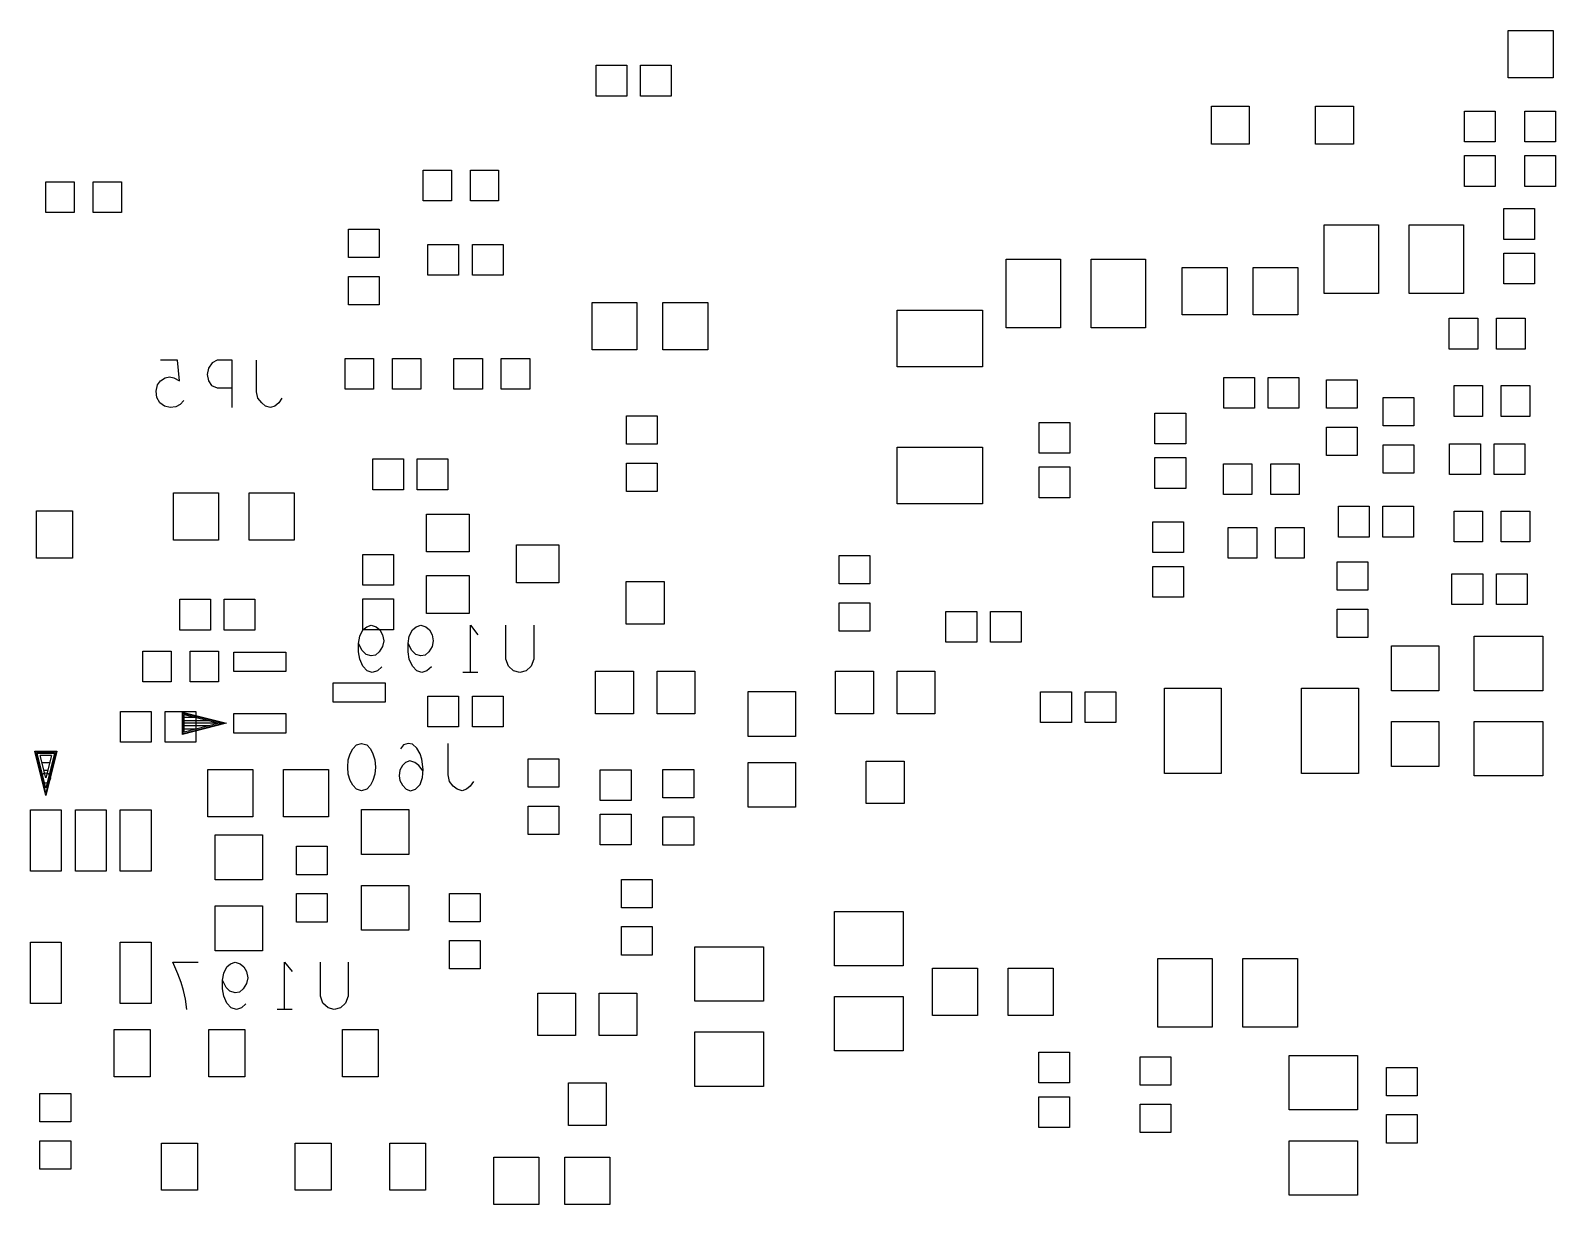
# Model space of a CAD drawing. Header units: millimetres. Extents: x -190 to 348, y -330 to 190.
# Drawn here: x 13.45 to 45.7, y -122.46 to -97.63 of the extents above; entities that cross this region are included whole.
import ezdxf

# ---------------------------------------------------------------- set-up
doc = ezdxf.new("R2010")
doc.units = ezdxf.units.MM
doc.layers.add('4_SIKCREN_BOTTOM_', color=7, linetype='Continuous')
doc.layers.add('5_SOLDER_PASTE_BOTTOM_', color=7, linetype='Continuous')

msp = doc.modelspace()

# ---------------------------------------------------------------- linework, layer by layer
at = {"layer": '4_SIKCREN_BOTTOM_', "color": 7}
for p, q in [((16.561, -104.607), (16.2, -104.607)), ((16.601, -105.042), (16.561, -104.607)), ((17.211, -104.775), (17.183, -104.907)), ((17.29, -104.658), (17.211, -104.775)), ((17.396, -104.607), (17.29, -104.658)), ((17.716, -104.607), (17.396, -104.607)), ((17.716, -105.608), (17.716, -104.607)), ((18.232, -105.275), (18.232, -104.607)), ((16.109, -105.258), (16.134, -105.126)), ((16.134, -105.126), (16.2, -105.042)), ((16.2, -105.042), (16.294, -104.976)), ((16.294, -104.976), (16.388, -104.958)), ((16.388, -104.958), (16.482, -104.976)), ((16.482, -104.976), (16.601, -105.042)), ((17.183, -104.907), (17.211, -105.042)), ((17.211, -105.042), (17.277, -105.141)), ((16.121, -105.392), (16.109, -105.258)), ((16.187, -105.509), (16.121, -105.392)), ((17.277, -105.141), (17.396, -105.192)), ((17.396, -105.192), (17.716, -105.192)), ((18.26, -105.41), (18.232, -105.275)), ((18.339, -105.509), (18.26, -105.41)), ((18.766, -105.41), (18.699, -105.509)), ((16.281, -105.575), (16.187, -105.509)), ((16.401, -105.608), (16.281, -105.575)), ((16.52, -105.593), (16.401, -105.608)), ((16.614, -105.542), (16.52, -105.593)), ((16.695, -105.458), (16.614, -105.542)), ((18.42, -105.575), (18.339, -105.509)), ((18.527, -105.608), (18.42, -105.575)), ((18.618, -105.575), (18.527, -105.608)), ((18.699, -105.509), (18.618, -105.575)), ((20.477, -110.307), (20.559, -110.241)), ((20.559, -110.241), (20.653, -110.208)), ((20.653, -110.208), (20.759, -110.241)), ((20.759, -110.241), (20.838, -110.307)), ((21.526, -110.307), (21.608, -110.241)), ((21.608, -110.241), (21.702, -110.208)), ((21.702, -110.208), (21.808, -110.241)), ((21.808, -110.241), (21.887, -110.307)), ((22.751, -110.208), (22.908, -110.409)), ((22.751, -111.209), (22.751, -110.208)), ((23.505, -110.924), (23.505, -110.208)), ((24.092, -110.208), (24.092, -110.924)), ((20.386, -110.592), (20.411, -110.442)), ((20.465, -110.741), (20.386, -110.592)), ((20.386, -110.774), (20.386, -110.592)), ((20.411, -110.442), (20.477, -110.307)), ((20.838, -110.307), (20.892, -110.409)), ((20.892, -110.409), (20.919, -110.541)), ((20.919, -110.541), (20.892, -110.658)), ((21.435, -110.592), (21.46, -110.442)), ((21.514, -110.741), (21.435, -110.592)), ((21.435, -110.774), (21.435, -110.592)), ((21.46, -110.442), (21.526, -110.307)), ((21.887, -110.307), (21.941, -110.409)), ((21.941, -110.409), (21.968, -110.541)), ((21.968, -110.541), (21.941, -110.658)), ((20.411, -110.924), (20.386, -110.774)), ((20.477, -111.077), (20.411, -110.924)), ((20.546, -110.825), (20.465, -110.741)), ((20.653, -110.858), (20.546, -110.825)), ((20.744, -110.843), (20.653, -110.858)), ((20.825, -110.774), (20.744, -110.843)), ((20.892, -110.658), (20.825, -110.774)), ((21.46, -110.924), (21.435, -110.774)), ((21.526, -111.077), (21.46, -110.924)), ((21.595, -110.825), (21.514, -110.741)), ((21.702, -110.858), (21.595, -110.825)), ((21.793, -110.843), (21.702, -110.858)), ((21.874, -110.774), (21.793, -110.843)), ((21.941, -110.658), (21.874, -110.774)), ((23.559, -111.077), (23.505, -110.924)), ((24.092, -110.924), (24.039, -111.077)), ((20.571, -111.176), (20.477, -111.077)), ((20.678, -111.209), (20.571, -111.176)), ((20.785, -111.176), (20.678, -111.209)), ((20.879, -111.092), (20.785, -111.176)), ((21.62, -111.176), (21.526, -111.077)), ((21.727, -111.209), (21.62, -111.176)), ((21.834, -111.176), (21.727, -111.209)), ((21.928, -111.092), (21.834, -111.176)), ((22.908, -111.209), (22.591, -111.209)), ((23.665, -111.176), (23.559, -111.077)), ((23.8, -111.209), (23.665, -111.176)), ((23.932, -111.176), (23.8, -111.209)), ((24.039, -111.077), (23.932, -111.176)), ((16.662, -112.05), (17.597, -112.283)), ((16.662, -112.517), (16.662, -112.05)), ((16.675, -112.283), (16.675, -112.067)), ((16.675, -112.067), (17.546, -112.283)), ((16.701, -112.283), (16.701, -112.098)), ((16.701, -112.098), (17.44, -112.283)), ((16.942, -112.159), (16.701, -112.159)), ((17.597, -112.283), (16.662, -112.517)), ((16.675, -112.502), (16.675, -112.283)), ((17.546, -112.283), (16.675, -112.502)), ((17.546, -112.283), (16.675, -112.283)), ((17.236, -112.232), (16.701, -112.232)), ((16.701, -112.469), (16.701, -112.283)), ((17.44, -112.283), (16.701, -112.469)), ((17.236, -112.334), (16.701, -112.334)), ((16.942, -112.41), (16.701, -112.41)), ((13.541, -112.873), (14.008, -112.873)), ((13.774, -113.807), (13.541, -112.873)), ((14.008, -112.873), (13.774, -113.807)), ((20.211, -112.926), (20.264, -112.824)), ((20.264, -112.824), (20.345, -112.74)), ((20.345, -112.74), (20.452, -112.707)), ((20.452, -112.707), (20.559, -112.74)), ((20.559, -112.74), (20.637, -112.824)), ((20.637, -112.824), (20.691, -112.926)), ((21.341, -112.74), (21.273, -112.824)), ((21.433, -112.707), (21.341, -112.74)), ((21.526, -112.725), (21.433, -112.707)), ((21.62, -112.809), (21.526, -112.725)), ((21.687, -112.926), (21.62, -112.809)), ((22.283, -113.375), (22.283, -112.707)), ((13.559, -112.885), (13.993, -112.885)), ((13.774, -113.754), (13.559, -112.885)), ((13.774, -113.65), (13.589, -112.911)), ((13.589, -112.911), (13.96, -112.911)), ((13.774, -113.439), (13.655, -112.961)), ((13.894, -112.961), (13.655, -112.961)), ((13.856, -113.119), (13.696, -113.119)), ((13.993, -112.885), (13.774, -113.754)), ((13.96, -112.911), (13.774, -113.65)), ((13.894, -112.961), (13.774, -113.439)), ((20.157, -113.208), (20.17, -113.058)), ((20.17, -113.058), (20.211, -112.926)), ((20.691, -112.926), (20.731, -113.058)), ((20.731, -113.058), (20.744, -113.208)), ((21.313, -113.175), (21.26, -113.276)), ((21.379, -113.109), (21.313, -113.175)), ((21.473, -113.076), (21.379, -113.109)), ((21.58, -113.109), (21.473, -113.076)), ((21.661, -113.175), (21.58, -113.109)), ((21.753, -113.292), (21.661, -113.175)), ((21.727, -113.043), (21.687, -112.926)), ((21.753, -113.259), (21.727, -113.043)), ((13.815, -113.279), (13.734, -113.279)), ((20.17, -113.358), (20.157, -113.208)), ((20.211, -113.492), (20.17, -113.358)), ((20.264, -113.591), (20.211, -113.492)), ((20.691, -113.492), (20.637, -113.591)), ((20.731, -113.358), (20.691, -113.492)), ((20.744, -113.208), (20.731, -113.358)), ((21.26, -113.276), (21.247, -113.393)), ((21.247, -113.393), (21.26, -113.492)), ((21.26, -113.492), (21.313, -113.591)), ((21.687, -113.576), (21.74, -113.426)), ((21.74, -113.426), (21.753, -113.259)), ((22.309, -113.51), (22.283, -113.375)), ((22.39, -113.609), (22.309, -113.51)), ((22.817, -113.51), (22.748, -113.609)), ((20.345, -113.675), (20.264, -113.591)), ((20.452, -113.708), (20.345, -113.675)), ((20.559, -113.675), (20.452, -113.708)), ((20.637, -113.591), (20.559, -113.675)), ((21.313, -113.591), (21.394, -113.675)), ((21.394, -113.675), (21.486, -113.708)), ((21.486, -113.708), (21.593, -113.675)), ((21.593, -113.675), (21.687, -113.576)), ((22.469, -113.675), (22.39, -113.609)), ((22.576, -113.708), (22.469, -113.675)), ((22.669, -113.675), (22.576, -113.708)), ((22.748, -113.609), (22.669, -113.675)), ((16.459, -117.333), (16.993, -117.333)), ((16.566, -117.584), (16.459, -117.333)), ((17.602, -117.434), (17.681, -117.366)), ((17.681, -117.366), (17.775, -117.333)), ((17.775, -117.333), (17.882, -117.366)), ((17.882, -117.366), (17.963, -117.434)), ((18.824, -117.333), (18.984, -117.533)), ((18.824, -118.334), (18.824, -117.333)), ((19.581, -118.052), (19.581, -117.333)), ((20.168, -117.333), (20.168, -118.052)), ((16.634, -117.767), (16.566, -117.584)), ((17.508, -117.716), (17.536, -117.566)), ((17.536, -117.566), (17.602, -117.434)), ((17.963, -117.434), (18.016, -117.533)), ((18.016, -117.533), (18.042, -117.665)), ((18.042, -117.665), (18.016, -117.782)), ((16.685, -117.935), (16.634, -117.767)), ((16.726, -118.118), (16.685, -117.935)), ((17.59, -117.866), (17.508, -117.716)), ((17.508, -117.899), (17.508, -117.716)), ((17.536, -118.052), (17.508, -117.899)), ((17.668, -117.95), (17.59, -117.866)), ((17.775, -117.983), (17.668, -117.95)), ((17.869, -117.968), (17.775, -117.983)), ((17.948, -117.899), (17.869, -117.968)), ((18.016, -117.782), (17.948, -117.899)), ((16.754, -118.334), (16.726, -118.118)), ((17.602, -118.201), (17.536, -118.052)), ((17.696, -118.3), (17.602, -118.201)), ((17.803, -118.334), (17.696, -118.3)), ((17.91, -118.3), (17.803, -118.334)), ((18.001, -118.217), (17.91, -118.3)), ((18.984, -118.334), (18.664, -118.334)), ((19.634, -118.201), (19.581, -118.052)), ((19.741, -118.3), (19.634, -118.201)), ((19.873, -118.334), (19.741, -118.3)), ((20.008, -118.3), (19.873, -118.334)), ((20.114, -118.201), (20.008, -118.3)), ((20.168, -118.052), (20.114, -118.201))]:
    msp.add_line(p, q, dxfattribs=at)
for start, end in [(0, 180), (180, 0)]:
    msp.add_arc((13.774, -113.439), 0.102, start, end, dxfattribs=at)
at = {"layer": '5_SOLDER_PASTE_BOTTOM_', "color": 4}
for p, q in [((44.699, -98.633), (44.699, -97.633)), ((44.699, -97.633), (45.649, -97.633)), ((45.649, -97.633), (45.649, -98.633)), ((25.41, -99.019), (25.41, -98.369)), ((25.41, -98.369), (26.06, -98.369)), ((26.06, -98.369), (26.06, -99.019)), ((26.35, -99.019), (26.35, -98.369)), ((26.35, -98.369), (27, -98.369)), ((27, -98.369), (27, -99.019)), ((45.649, -98.633), (44.699, -98.633)), ((26.06, -99.019), (25.41, -99.019)), ((27, -99.019), (26.35, -99.019)), ((38.424, -100.034), (38.424, -99.234)), ((38.424, -99.234), (39.224, -99.234)), ((39.224, -99.234), (39.224, -100.034)), ((40.626, -100.034), (40.626, -99.234)), ((40.626, -99.234), (41.426, -99.234)), ((41.426, -99.234), (41.426, -100.034)), ((43.774, -99.99), (43.774, -99.34)), ((43.774, -99.34), (44.424, -99.34)), ((44.424, -99.34), (44.424, -99.99)), ((45.05, -99.99), (45.05, -99.34)), ((45.05, -99.34), (45.7, -99.34)), ((45.7, -99.34), (45.7, -99.99)), ((39.224, -100.034), (38.424, -100.034)), ((41.426, -100.034), (40.626, -100.034)), ((44.424, -99.99), (43.774, -99.99)), ((43.774, -100.929), (43.774, -100.279)), ((43.774, -100.279), (44.424, -100.279)), ((44.424, -100.279), (44.424, -100.929)), ((45.7, -99.99), (45.05, -99.99)), ((45.05, -100.929), (45.05, -100.279)), ((45.05, -100.279), (45.7, -100.279)), ((45.7, -100.279), (45.7, -100.929)), ((21.75, -101.234), (21.75, -100.584)), ((21.75, -100.584), (22.35, -100.584)), ((22.35, -100.584), (22.35, -101.234)), ((22.751, -101.234), (22.751, -100.584)), ((22.751, -100.584), (23.35, -100.584)), ((23.35, -100.584), (23.35, -101.234)), ((13.774, -101.483), (13.774, -100.833)), ((13.774, -100.833), (14.374, -100.833)), ((14.374, -100.833), (14.374, -101.483)), ((14.775, -101.483), (14.775, -100.833)), ((14.775, -100.833), (15.375, -100.833)), ((15.375, -100.833), (15.375, -101.483)), ((44.424, -100.929), (43.774, -100.929)), ((45.7, -100.929), (45.05, -100.929)), ((22.35, -101.234), (21.75, -101.234)), ((23.35, -101.234), (22.751, -101.234)), ((14.374, -101.483), (13.774, -101.483)), ((15.375, -101.483), (14.775, -101.483)), ((44.605, -102.049), (44.605, -101.399)), ((44.605, -101.399), (45.255, -101.399)), ((45.255, -101.399), (45.255, -102.049)), ((20.175, -102.433), (20.175, -101.833)), ((20.175, -101.833), (20.825, -101.833)), ((20.825, -101.833), (20.825, -102.433)), ((40.804, -103.194), (40.804, -101.744)), ((40.804, -101.744), (41.954, -101.744)), ((41.954, -101.744), (41.954, -103.194)), ((42.605, -103.194), (42.605, -101.744)), ((42.605, -101.744), (43.755, -101.744)), ((43.755, -101.744), (43.755, -103.194)), ((21.854, -102.809), (21.854, -102.159)), ((21.854, -102.159), (22.504, -102.159)), ((22.504, -102.159), (22.504, -102.809)), ((22.794, -102.809), (22.794, -102.159)), ((22.794, -102.159), (23.444, -102.159)), ((23.444, -102.159), (23.444, -102.809)), ((45.255, -102.049), (44.605, -102.049)), ((20.825, -102.433), (20.175, -102.433)), ((34.081, -103.92), (34.081, -102.47)), ((34.081, -102.47), (35.231, -102.47)), ((35.231, -102.47), (35.231, -103.92)), ((35.879, -103.92), (35.879, -102.47)), ((35.879, -102.47), (37.029, -102.47)), ((37.029, -102.47), (37.029, -103.92)), ((44.605, -102.989), (44.605, -102.339)), ((44.605, -102.339), (45.255, -102.339)), ((45.255, -102.339), (45.255, -102.989)), ((20.175, -103.434), (20.175, -102.834)), ((20.175, -102.834), (20.825, -102.834)), ((20.825, -102.834), (20.825, -103.434)), ((22.504, -102.809), (21.854, -102.809)), ((23.444, -102.809), (22.794, -102.809)), ((37.805, -103.644), (37.805, -102.644)), ((37.805, -102.644), (38.755, -102.644)), ((38.755, -102.644), (38.755, -103.644)), ((39.304, -103.644), (39.304, -102.644)), ((39.304, -102.644), (40.254, -102.644)), ((40.254, -102.644), (40.254, -103.644)), ((41.954, -103.194), (40.804, -103.194)), ((43.755, -103.194), (42.605, -103.194)), ((45.255, -102.989), (44.605, -102.989)), ((20.825, -103.434), (20.175, -103.434)), ((25.324, -104.383), (25.324, -103.383)), ((25.324, -103.383), (26.274, -103.383)), ((26.274, -103.383), (26.274, -104.383)), ((26.825, -104.383), (26.825, -103.383)), ((26.825, -103.383), (27.775, -103.383)), ((27.775, -103.383), (27.775, -104.383)), ((31.78, -104.745), (31.78, -103.545)), ((31.78, -103.545), (33.58, -103.545)), ((33.58, -103.545), (33.58, -104.745)), ((38.755, -103.644), (37.805, -103.644)), ((40.254, -103.644), (39.304, -103.644)), ((43.454, -104.368), (43.454, -103.718)), ((43.454, -103.718), (44.054, -103.718)), ((44.054, -103.718), (44.054, -104.368)), ((44.455, -104.368), (44.455, -103.718)), ((44.455, -103.718), (45.055, -103.718)), ((45.055, -103.718), (45.055, -104.368)), ((35.231, -103.92), (34.081, -103.92)), ((37.029, -103.92), (35.879, -103.92)), ((26.274, -104.383), (25.324, -104.383)), ((27.775, -104.383), (26.825, -104.383)), ((44.054, -104.368), (43.454, -104.368)), ((45.055, -104.368), (44.455, -104.368)), ((20.104, -105.219), (20.104, -104.569)), ((20.104, -104.569), (20.704, -104.569)), ((20.704, -104.569), (20.704, -105.219)), ((21.105, -105.219), (21.105, -104.569)), ((21.105, -104.569), (21.705, -104.569)), ((21.705, -104.569), (21.705, -105.219)), ((22.405, -105.219), (22.405, -104.569)), ((22.405, -104.569), (23.005, -104.569)), ((23.005, -104.569), (23.005, -105.219)), ((23.406, -105.219), (23.406, -104.569)), ((23.406, -104.569), (24.006, -104.569)), ((24.006, -104.569), (24.006, -105.219)), ((33.58, -104.745), (31.78, -104.745)), ((38.684, -105.618), (38.684, -104.968)), ((38.684, -104.968), (39.334, -104.968)), ((39.334, -104.968), (39.334, -105.618)), ((39.624, -105.618), (39.624, -104.968)), ((39.624, -104.968), (40.274, -104.968)), ((40.274, -104.968), (40.274, -105.618)), ((40.856, -105.619), (40.856, -105.019)), ((40.856, -105.019), (41.506, -105.019)), ((41.506, -105.019), (41.506, -105.619)), ((20.704, -105.219), (20.104, -105.219)), ((21.705, -105.219), (21.105, -105.219)), ((23.005, -105.219), (22.405, -105.219)), ((24.006, -105.219), (23.406, -105.219)), ((42.055, -105.994), (42.055, -105.394)), ((42.055, -105.394), (42.705, -105.394)), ((42.705, -105.394), (42.705, -105.994)), ((43.556, -105.793), (43.556, -105.143)), ((43.556, -105.143), (44.156, -105.143)), ((44.156, -105.143), (44.156, -105.793)), ((44.554, -105.793), (44.554, -105.143)), ((44.554, -105.143), (45.154, -105.143)), ((45.154, -105.143), (45.154, -105.793)), ((37.229, -106.375), (37.229, -105.725)), ((37.229, -105.725), (37.879, -105.725)), ((37.879, -105.725), (37.879, -106.375)), ((39.334, -105.618), (38.684, -105.618)), ((40.274, -105.618), (39.624, -105.618)), ((41.506, -105.619), (40.856, -105.619)), ((26.05, -106.383), (26.05, -105.783)), ((26.05, -105.783), (26.7, -105.783)), ((26.7, -105.783), (26.7, -106.383)), ((34.78, -106.573), (34.78, -105.923)), ((34.78, -105.923), (35.43, -105.923)), ((35.43, -105.923), (35.43, -106.573)), ((40.856, -106.619), (40.856, -106.019)), ((40.856, -106.019), (41.506, -106.019)), ((41.506, -106.019), (41.506, -106.619)), ((42.705, -105.994), (42.055, -105.994)), ((44.156, -105.793), (43.556, -105.793)), ((45.154, -105.793), (44.554, -105.793)), ((26.7, -106.383), (26.05, -106.383)), ((37.879, -106.375), (37.229, -106.375)), ((42.055, -106.995), (42.055, -106.395)), ((42.055, -106.395), (42.705, -106.395)), ((42.705, -106.395), (42.705, -106.995)), ((43.46, -107.02), (43.46, -106.37)), ((43.46, -106.37), (44.11, -106.37)), ((44.11, -106.37), (44.11, -107.02)), ((44.399, -107.02), (44.399, -106.37)), ((44.399, -106.37), (45.049, -106.37)), ((45.049, -106.37), (45.049, -107.02)), ((20.686, -107.343), (20.686, -106.693)), ((20.686, -106.693), (21.336, -106.693)), ((21.336, -106.693), (21.336, -107.343)), ((21.626, -107.343), (21.626, -106.693)), ((21.626, -106.693), (22.276, -106.693)), ((22.276, -106.693), (22.276, -107.343)), ((31.78, -107.643), (31.78, -106.443)), ((31.78, -106.443), (33.58, -106.443)), ((33.58, -106.443), (33.58, -107.643)), ((35.43, -106.573), (34.78, -106.573)), ((37.229, -107.315), (37.229, -106.665)), ((37.229, -106.665), (37.879, -106.665)), ((37.879, -106.665), (37.879, -107.315)), ((41.506, -106.619), (40.856, -106.619)), ((26.05, -107.384), (26.05, -106.784)), ((26.05, -106.784), (26.7, -106.784)), ((26.7, -106.784), (26.7, -107.384)), ((34.78, -107.513), (34.78, -106.863)), ((34.78, -106.863), (35.43, -106.863)), ((35.43, -106.863), (35.43, -107.513)), ((38.679, -107.444), (38.679, -106.794)), ((38.679, -106.794), (39.279, -106.794)), ((39.279, -106.794), (39.279, -107.444)), ((39.68, -107.444), (39.68, -106.794)), ((39.68, -106.794), (40.28, -106.794)), ((40.28, -106.794), (40.28, -107.444)), ((42.705, -106.995), (42.055, -106.995)), ((44.11, -107.02), (43.46, -107.02)), ((45.049, -107.02), (44.399, -107.02)), ((21.336, -107.343), (20.686, -107.343)), ((22.276, -107.343), (21.626, -107.343)), ((26.7, -107.384), (26.05, -107.384)), ((37.879, -107.315), (37.229, -107.315)), ((16.474, -108.409), (16.474, -107.409)), ((16.474, -107.409), (17.424, -107.409)), ((17.424, -107.409), (17.424, -108.409)), ((18.075, -108.409), (18.075, -107.409)), ((18.075, -107.409), (19.025, -107.409)), ((19.025, -107.409), (19.025, -108.409)), ((33.58, -107.643), (31.78, -107.643)), ((35.43, -107.513), (34.78, -107.513)), ((39.279, -107.444), (38.679, -107.444)), ((40.28, -107.444), (39.68, -107.444)), ((41.11, -108.344), (41.11, -107.694)), ((41.11, -107.694), (41.76, -107.694)), ((41.76, -107.694), (41.76, -108.344)), ((42.05, -108.344), (42.05, -107.694)), ((42.05, -107.694), (42.7, -107.694)), ((42.7, -107.694), (42.7, -108.344)), ((13.575, -108.793), (13.575, -107.793)), ((13.575, -107.793), (14.335, -107.793)), ((14.335, -107.793), (14.335, -108.793)), ((21.826, -108.66), (21.826, -107.86)), ((21.826, -107.86), (22.725, -107.86)), ((22.725, -107.86), (22.725, -108.66)), ((37.181, -108.674), (37.181, -108.024)), ((37.181, -108.024), (37.831, -108.024)), ((37.831, -108.024), (37.831, -108.674)), ((43.556, -108.445), (43.556, -107.795)), ((43.556, -107.795), (44.156, -107.795)), ((44.156, -107.795), (44.156, -108.445)), ((44.554, -108.445), (44.554, -107.795)), ((44.554, -107.795), (45.154, -107.795)), ((45.154, -107.795), (45.154, -108.445)), ((38.78, -108.793), (38.78, -108.143)), ((38.78, -108.143), (39.38, -108.143)), ((39.38, -108.143), (39.38, -108.793)), ((39.781, -108.793), (39.781, -108.143)), ((39.781, -108.143), (40.381, -108.143)), ((40.381, -108.143), (40.381, -108.793)), ((41.76, -108.344), (41.11, -108.344)), ((42.7, -108.344), (42.05, -108.344)), ((17.424, -108.409), (16.474, -108.409)), ((19.025, -108.409), (18.075, -108.409)), ((22.725, -108.66), (21.826, -108.66)), ((23.726, -109.31), (23.726, -108.51)), ((23.726, -108.51), (24.625, -108.51)), ((24.625, -108.51), (24.625, -109.31)), ((37.831, -108.674), (37.181, -108.674)), ((44.156, -108.445), (43.556, -108.445)), ((45.154, -108.445), (44.554, -108.445)), ((14.335, -108.793), (13.575, -108.793)), ((20.475, -109.365), (20.475, -108.715)), ((20.475, -108.715), (21.125, -108.715)), ((21.125, -108.715), (21.125, -109.365)), ((30.551, -109.335), (30.551, -108.735)), ((30.551, -108.735), (31.201, -108.735)), ((31.201, -108.735), (31.201, -109.335)), ((37.181, -109.614), (37.181, -108.964)), ((37.181, -108.964), (37.831, -108.964)), ((37.831, -108.964), (37.831, -109.614)), ((39.38, -108.793), (38.78, -108.793)), ((40.381, -108.793), (39.781, -108.793)), ((41.08, -109.469), (41.08, -108.869)), ((41.08, -108.869), (41.73, -108.869)), ((41.73, -108.869), (41.73, -109.469)), ((21.826, -109.958), (21.826, -109.158)), ((21.826, -109.158), (22.725, -109.158)), ((22.725, -109.158), (22.725, -109.958)), ((24.625, -109.31), (23.726, -109.31)), ((26.049, -110.183), (26.049, -109.284)), ((26.049, -109.284), (26.849, -109.284)), ((26.849, -109.284), (26.849, -110.183)), ((43.51, -109.769), (43.51, -109.119)), ((43.51, -109.119), (44.16, -109.119)), ((44.16, -109.119), (44.16, -109.769)), ((44.45, -109.769), (44.45, -109.119)), ((44.45, -109.119), (45.1, -109.119)), ((45.1, -109.119), (45.1, -109.769)), ((21.125, -109.365), (20.475, -109.365)), ((31.201, -109.335), (30.551, -109.335)), ((37.831, -109.614), (37.181, -109.614)), ((41.73, -109.469), (41.08, -109.469)), ((16.604, -110.31), (16.604, -109.66)), ((16.604, -109.66), (17.254, -109.66)), ((17.254, -109.66), (17.254, -110.31)), ((17.544, -110.31), (17.544, -109.66)), ((17.544, -109.66), (18.194, -109.66)), ((18.194, -109.66), (18.194, -110.31)), ((20.475, -110.304), (20.475, -109.654)), ((20.475, -109.654), (21.125, -109.654)), ((21.125, -109.654), (21.125, -110.304)), ((22.725, -109.958), (21.826, -109.958)), ((30.551, -110.333), (30.551, -109.733)), ((30.551, -109.733), (31.201, -109.733)), ((31.201, -109.733), (31.201, -110.333)), ((32.809, -110.569), (32.809, -109.919)), ((32.809, -109.919), (33.459, -109.919)), ((33.459, -109.919), (33.459, -110.569)), ((33.749, -110.569), (33.749, -109.919)), ((33.749, -109.919), (34.399, -109.919)), ((34.399, -109.919), (34.399, -110.569)), ((41.08, -110.47), (41.08, -109.87)), ((41.08, -109.87), (41.73, -109.87)), ((41.73, -109.87), (41.73, -110.47)), ((44.16, -109.769), (43.51, -109.769)), ((45.1, -109.769), (44.45, -109.769)), ((26.849, -110.183), (26.049, -110.183)), ((17.254, -110.31), (16.604, -110.31)), ((18.194, -110.31), (17.544, -110.31)), ((21.125, -110.304), (20.475, -110.304)), ((31.201, -110.333), (30.551, -110.333)), ((33.459, -110.569), (32.809, -110.569)), ((34.399, -110.569), (33.749, -110.569)), ((41.73, -110.47), (41.08, -110.47)), ((43.979, -111.593), (43.979, -110.443)), ((43.979, -110.443), (45.429, -110.443)), ((45.429, -110.443), (45.429, -111.593)), ((15.824, -111.409), (15.824, -110.759)), ((15.824, -110.759), (16.424, -110.759)), ((16.424, -110.759), (16.424, -111.409)), ((16.825, -111.409), (16.825, -110.759)), ((16.825, -110.759), (17.425, -110.759)), ((17.425, -110.759), (17.425, -111.409)), ((17.751, -111.188), (17.751, -110.778)), ((17.751, -110.778), (18.851, -110.778)), ((18.851, -110.778), (18.851, -111.188)), ((42.23, -111.595), (42.23, -110.645)), ((42.23, -110.645), (43.23, -110.645)), ((43.23, -110.645), (43.23, -111.595)), ((18.851, -111.188), (17.751, -111.188)), ((25.399, -112.083), (25.399, -111.183)), ((25.399, -111.183), (26.199, -111.183)), ((26.199, -111.183), (26.199, -112.083)), ((26.699, -112.083), (26.699, -111.183)), ((26.699, -111.183), (27.499, -111.183)), ((27.499, -111.183), (27.499, -112.083)), ((30.476, -112.083), (30.476, -111.183)), ((30.476, -111.183), (31.276, -111.183)), ((31.276, -111.183), (31.276, -112.083)), ((31.774, -112.083), (31.774, -111.183)), ((31.774, -111.183), (32.574, -111.183)), ((32.574, -111.183), (32.574, -112.083)), ((16.424, -111.409), (15.824, -111.409)), ((17.425, -111.409), (16.825, -111.409)), ((19.851, -111.838), (19.851, -111.428)), ((19.851, -111.428), (20.951, -111.428)), ((20.951, -111.428), (20.951, -111.838)), ((37.429, -113.343), (37.429, -111.543)), ((37.429, -111.543), (38.629, -111.543)), ((38.629, -111.543), (38.629, -113.343)), ((40.33, -113.343), (40.33, -111.543)), ((40.33, -111.543), (41.53, -111.543)), ((41.53, -111.543), (41.53, -113.343)), ((20.951, -111.838), (19.851, -111.838)), ((21.854, -112.359), (21.854, -111.709)), ((21.854, -111.709), (22.504, -111.709)), ((22.504, -111.709), (22.504, -112.359)), ((22.794, -112.359), (22.794, -111.709)), ((22.794, -111.709), (23.444, -111.709)), ((23.444, -111.709), (23.444, -112.359)), ((28.626, -112.56), (28.626, -111.61)), ((28.626, -111.61), (29.626, -111.61)), ((29.626, -111.61), (29.626, -112.56)), ((34.811, -112.268), (34.811, -111.618)), ((34.811, -111.618), (35.461, -111.618)), ((35.461, -111.618), (35.461, -112.268)), ((35.751, -112.268), (35.751, -111.618)), ((35.751, -111.618), (36.401, -111.618)), ((36.401, -111.618), (36.401, -112.268)), ((43.23, -111.595), (42.23, -111.595)), ((45.429, -111.593), (43.979, -111.593)), ((15.354, -112.684), (15.354, -112.034)), ((15.354, -112.034), (16.004, -112.034)), ((16.004, -112.034), (16.004, -112.684)), ((16.294, -112.684), (16.294, -112.034)), ((16.294, -112.034), (16.944, -112.034)), ((16.944, -112.034), (16.944, -112.684)), ((17.751, -112.488), (17.751, -112.078)), ((17.751, -112.078), (18.851, -112.078)), ((18.851, -112.078), (18.851, -112.488)), ((26.199, -112.083), (25.399, -112.083)), ((27.499, -112.083), (26.699, -112.083)), ((31.276, -112.083), (30.476, -112.083)), ((32.574, -112.083), (31.774, -112.083)), ((18.851, -112.488), (17.751, -112.488)), ((22.504, -112.359), (21.854, -112.359)), ((23.444, -112.359), (22.794, -112.359)), ((35.461, -112.268), (34.811, -112.268)), ((36.401, -112.268), (35.751, -112.268)), ((42.23, -113.195), (42.23, -112.245)), ((42.23, -112.245), (43.23, -112.245)), ((43.23, -112.245), (43.23, -113.195)), ((43.979, -113.394), (43.979, -112.244)), ((43.979, -112.244), (45.429, -112.244)), ((45.429, -112.244), (45.429, -113.394)), ((16.004, -112.684), (15.354, -112.684)), ((16.944, -112.684), (16.294, -112.684)), ((29.626, -112.56), (28.626, -112.56)), ((23.975, -113.635), (23.975, -113.035)), ((23.975, -113.035), (24.625, -113.035)), ((24.625, -113.035), (24.625, -113.635)), ((28.626, -114.059), (28.626, -113.109)), ((28.626, -113.109), (29.626, -113.109)), ((29.626, -113.109), (29.626, -114.059)), ((31.124, -113.982), (31.124, -113.083)), ((31.124, -113.083), (31.924, -113.083)), ((31.924, -113.083), (31.924, -113.982)), ((43.23, -113.195), (42.23, -113.195)), ((17.201, -114.259), (17.201, -113.259)), ((17.201, -113.259), (18.151, -113.259)), ((18.151, -113.259), (18.151, -114.259)), ((18.801, -114.259), (18.801, -113.259)), ((18.801, -113.259), (19.751, -113.259)), ((19.751, -113.259), (19.751, -114.259)), ((25.499, -113.914), (25.499, -113.264)), ((25.499, -113.264), (26.149, -113.264)), ((26.149, -113.264), (26.149, -113.914)), ((26.825, -113.858), (26.825, -113.258)), ((26.825, -113.258), (27.475, -113.258)), ((27.475, -113.258), (27.475, -113.858)), ((38.629, -113.343), (37.429, -113.343)), ((41.53, -113.343), (40.33, -113.343)), ((45.429, -113.394), (43.979, -113.394)), ((24.625, -113.635), (23.975, -113.635)), ((13.449, -115.41), (13.449, -114.11)), ((13.449, -114.11), (14.099, -114.11)), ((14.099, -114.11), (14.099, -115.41)), ((14.399, -115.41), (14.399, -114.11)), ((14.399, -114.11), (15.049, -114.11)), ((15.049, -114.11), (15.049, -115.41)), ((15.349, -115.41), (15.349, -114.11)), ((15.349, -114.11), (15.999, -114.11)), ((15.999, -114.11), (15.999, -115.41)), ((20.45, -115.059), (20.45, -114.109)), ((20.45, -114.109), (21.45, -114.109)), ((21.45, -114.109), (21.45, -115.059)), ((23.975, -114.633), (23.975, -114.033)), ((23.975, -114.033), (24.625, -114.033)), ((24.625, -114.033), (24.625, -114.633)), ((26.149, -113.914), (25.499, -113.914)), ((27.475, -113.858), (26.825, -113.858)), ((29.626, -114.059), (28.626, -114.059)), ((31.924, -113.982), (31.124, -113.982)), ((18.151, -114.259), (17.201, -114.259)), ((19.751, -114.259), (18.801, -114.259)), ((25.499, -114.854), (25.499, -114.204)), ((25.499, -114.204), (26.149, -114.204)), ((26.149, -114.204), (26.149, -114.854)), ((26.825, -114.859), (26.825, -114.259)), ((26.825, -114.259), (27.475, -114.259)), ((27.475, -114.259), (27.475, -114.859)), ((17.356, -115.593), (17.356, -114.643)), ((17.356, -114.643), (18.356, -114.643)), ((18.356, -114.643), (18.356, -115.593)), ((24.625, -114.633), (23.975, -114.633)), ((19.076, -115.484), (19.076, -114.884)), ((19.076, -114.884), (19.726, -114.884)), ((19.726, -114.884), (19.726, -115.484)), ((21.45, -115.059), (20.45, -115.059)), ((26.149, -114.854), (25.499, -114.854)), ((27.475, -114.859), (26.825, -114.859)), ((14.099, -115.41), (13.449, -115.41)), ((15.049, -115.41), (14.399, -115.41)), ((15.999, -115.41), (15.349, -115.41)), ((18.356, -115.593), (17.356, -115.593)), ((19.726, -115.484), (19.076, -115.484)), ((20.45, -116.66), (20.45, -115.71)), ((20.45, -115.71), (21.45, -115.71)), ((21.45, -115.71), (21.45, -116.66)), ((25.949, -116.185), (25.949, -115.585)), ((25.949, -115.585), (26.599, -115.585)), ((26.599, -115.585), (26.599, -116.185)), ((19.076, -116.485), (19.076, -115.885)), ((19.076, -115.885), (19.726, -115.885)), ((19.726, -115.885), (19.726, -116.485)), ((22.309, -116.48), (22.309, -115.88)), ((22.309, -115.88), (22.959, -115.88)), ((22.959, -115.88), (22.959, -116.48)), ((17.356, -117.094), (17.356, -116.144)), ((17.356, -116.144), (18.356, -116.144)), ((18.356, -116.144), (18.356, -117.094)), ((26.599, -116.185), (25.949, -116.185)), ((30.451, -117.41), (30.451, -116.26)), ((30.451, -116.26), (31.901, -116.26)), ((31.901, -116.26), (31.901, -117.41)), ((19.726, -116.485), (19.076, -116.485)), ((21.45, -116.66), (20.45, -116.66)), ((22.959, -116.48), (22.309, -116.48)), ((25.949, -117.183), (25.949, -116.583)), ((25.949, -116.583), (26.599, -116.583)), ((26.599, -116.583), (26.599, -117.183)), ((13.449, -118.209), (13.449, -116.909)), ((13.449, -116.909), (14.099, -116.909)), ((14.099, -116.909), (14.099, -118.209)), ((15.349, -118.209), (15.349, -116.909)), ((15.349, -116.909), (15.999, -116.909)), ((15.999, -116.909), (15.999, -118.209)), ((22.309, -117.478), (22.309, -116.878)), ((22.309, -116.878), (22.959, -116.878)), ((22.959, -116.878), (22.959, -117.478)), ((27.499, -118.159), (27.499, -117.009)), ((27.499, -117.009), (28.949, -117.009)), ((28.949, -117.009), (28.949, -118.159)), ((18.356, -117.094), (17.356, -117.094)), ((26.599, -117.183), (25.949, -117.183)), ((37.289, -118.708), (37.289, -117.258)), ((37.289, -117.258), (38.439, -117.258)), ((38.439, -117.258), (38.439, -118.708)), ((39.09, -118.708), (39.09, -117.258)), ((39.09, -117.258), (40.24, -117.258)), ((40.24, -117.258), (40.24, -118.708)), ((22.959, -117.478), (22.309, -117.478)), ((31.901, -117.41), (30.451, -117.41)), ((32.525, -118.46), (32.525, -117.46)), ((32.525, -117.46), (33.475, -117.46)), ((33.475, -117.46), (33.475, -118.46)), ((34.125, -118.46), (34.125, -117.46)), ((34.125, -117.46), (35.075, -117.46)), ((35.075, -117.46), (35.075, -118.46)), ((24.175, -118.885), (24.175, -117.986)), ((24.175, -117.986), (24.974, -117.986)), ((24.974, -117.986), (24.974, -118.885)), ((25.475, -118.885), (25.475, -117.986)), ((25.475, -117.986), (26.275, -117.986)), ((26.275, -117.986), (26.275, -118.885)), ((14.099, -118.209), (13.449, -118.209)), ((15.999, -118.209), (15.349, -118.209)), ((28.949, -118.159), (27.499, -118.159)), ((30.451, -119.208), (30.451, -118.058)), ((30.451, -118.058), (31.901, -118.058)), ((31.901, -118.058), (31.901, -119.208)), ((33.475, -118.46), (32.525, -118.46)), ((35.075, -118.46), (34.125, -118.46)), ((15.221, -119.758), (15.221, -118.758)), ((15.221, -118.758), (15.981, -118.758)), ((15.981, -118.758), (15.981, -119.758)), ((17.22, -119.758), (17.22, -118.758)), ((17.22, -118.758), (17.98, -118.758)), ((17.98, -118.758), (17.98, -119.758)), ((20.044, -119.758), (20.044, -118.758)), ((20.044, -118.758), (20.804, -118.758)), ((20.804, -118.758), (20.804, -119.758)), ((24.974, -118.885), (24.175, -118.885)), ((26.275, -118.885), (25.475, -118.885)), ((27.499, -119.96), (27.499, -118.81)), ((27.499, -118.81), (28.949, -118.81)), ((28.949, -118.81), (28.949, -119.96)), ((38.439, -118.708), (37.289, -118.708)), ((40.24, -118.708), (39.09, -118.708)), ((31.901, -119.208), (30.451, -119.208)), ((34.775, -119.888), (34.775, -119.238)), ((34.775, -119.238), (35.425, -119.238)), ((35.425, -119.238), (35.425, -119.888)), ((40.065, -120.458), (40.065, -119.308)), ((40.065, -119.308), (41.515, -119.308)), ((41.515, -119.308), (41.515, -120.458)), ((36.914, -119.934), (36.914, -119.334)), ((36.914, -119.334), (37.564, -119.334)), ((37.564, -119.334), (37.564, -119.934)), ((42.126, -120.16), (42.126, -119.56)), ((42.126, -119.56), (42.776, -119.56)), ((42.776, -119.56), (42.776, -120.16)), ((15.981, -119.758), (15.221, -119.758)), ((17.98, -119.758), (17.22, -119.758)), ((20.804, -119.758), (20.044, -119.758)), ((24.825, -120.785), (24.825, -119.886)), ((24.825, -119.886), (25.625, -119.886)), ((25.625, -119.886), (25.625, -120.785)), ((28.949, -119.96), (27.499, -119.96)), ((35.425, -119.888), (34.775, -119.888)), ((37.564, -119.934), (36.914, -119.934)), ((13.65, -120.709), (13.65, -120.109)), ((13.65, -120.109), (14.3, -120.109)), ((14.3, -120.109), (14.3, -120.709)), ((34.775, -120.83), (34.775, -120.18)), ((34.775, -120.18), (35.425, -120.18)), ((35.425, -120.18), (35.425, -120.83)), ((42.776, -120.16), (42.126, -120.16)), ((36.914, -120.935), (36.914, -120.335)), ((36.914, -120.335), (37.564, -120.335)), ((37.564, -120.335), (37.564, -120.935)), ((41.515, -120.458), (40.065, -120.458)), ((42.126, -121.158), (42.126, -120.558)), ((42.126, -120.558), (42.776, -120.558)), ((42.776, -120.558), (42.776, -121.158)), ((14.3, -120.709), (13.65, -120.709)), ((25.625, -120.785), (24.825, -120.785)), ((35.425, -120.83), (34.775, -120.83)), ((37.564, -120.935), (36.914, -120.935)), ((13.65, -121.709), (13.65, -121.109)), ((13.65, -121.109), (14.3, -121.109)), ((14.3, -121.109), (14.3, -121.709)), ((16.219, -122.158), (16.219, -121.158)), ((16.219, -121.158), (16.979, -121.158)), ((16.979, -121.158), (16.979, -122.158)), ((19.046, -122.158), (19.046, -121.158)), ((19.046, -121.158), (19.806, -121.158)), ((19.806, -121.158), (19.806, -122.158)), ((21.045, -122.158), (21.045, -121.158)), ((21.045, -121.158), (21.805, -121.158)), ((21.805, -121.158), (21.805, -122.158)), ((40.065, -122.259), (40.065, -121.109)), ((40.065, -121.109), (41.515, -121.109)), ((41.515, -121.109), (41.515, -122.259)), ((42.776, -121.158), (42.126, -121.158)), ((23.251, -122.458), (23.251, -121.458)), ((23.251, -121.458), (24.201, -121.458)), ((24.201, -121.458), (24.201, -122.458)), ((24.75, -122.458), (24.75, -121.458)), ((24.75, -121.458), (25.7, -121.458)), ((25.7, -121.458), (25.7, -122.458)), ((14.3, -121.709), (13.65, -121.709)), ((16.979, -122.158), (16.219, -122.158)), ((19.806, -122.158), (19.046, -122.158)), ((21.805, -122.158), (21.045, -122.158)), ((24.201, -122.458), (23.251, -122.458)), ((25.7, -122.458), (24.75, -122.458)), ((41.515, -122.259), (40.065, -122.259))]:
    msp.add_line(p, q, dxfattribs=at)

doc.saveas('drawing.dxf')
